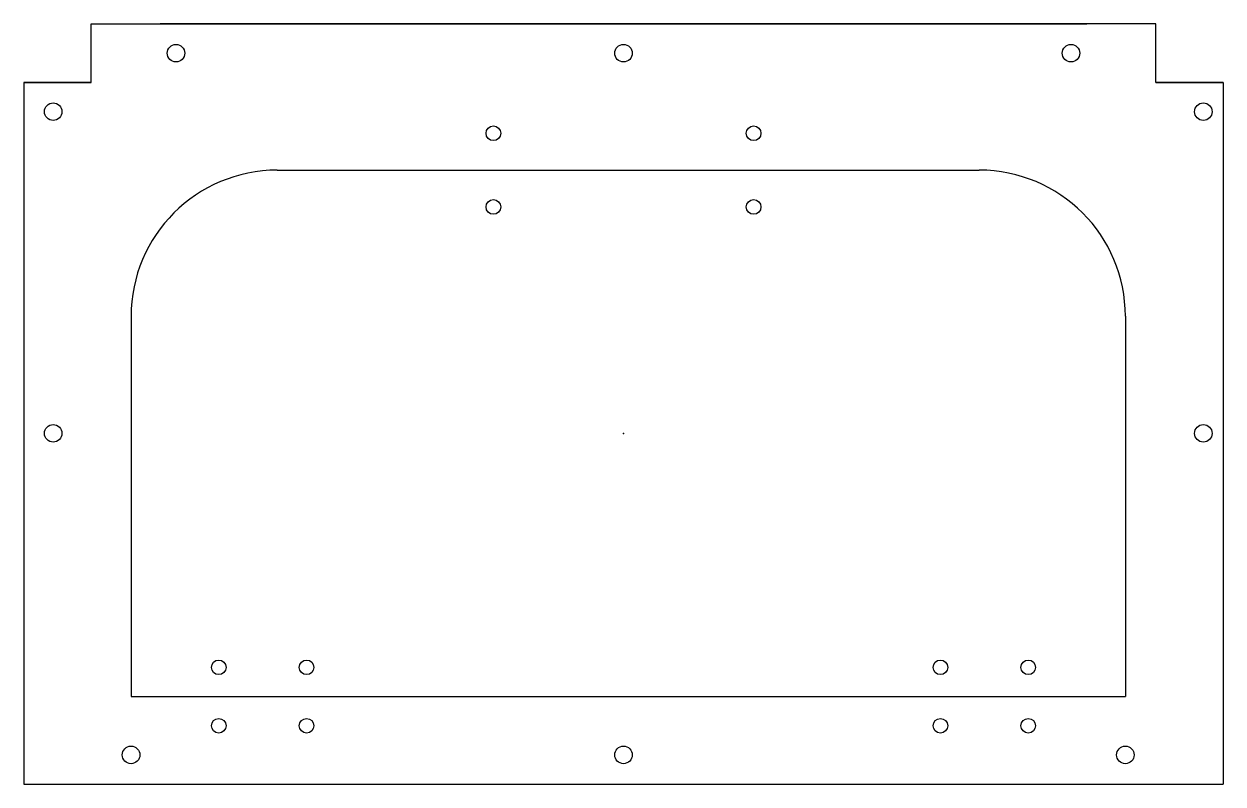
# Model space of a CAD drawing. Header units: millimetres. Extents: x -205 to 205, y -120 to 140.
import ezdxf

# ---------------------------------------------------------------- set-up
doc = ezdxf.new("R2010")
doc.units = ezdxf.units.MM
doc.header["$PDSIZE"] = -1

msp = doc.modelspace()

# ---------------------------------------------------------------- linework, layer by layer
at = {"color": 7, "linetype": 'Continuous'}
for p, q in [((-182, 120.04), (-182, 140.04)), ((-182, 140.04), (-1.97, 140.04)), ((-182, 120.04), (-182, 140.04)), ((-182, 140.04), (-158.45, 140.04)), ((1.97, 140.04), (-158.45, 140.04)), ((-1.97, 140.04), (158.45, 140.04)), ((182, 140.04), (1.97, 140.04)), ((182, 140.04), (158.45, 140.04)), ((182, 120.04), (182, 140.04)), ((182, 120.04), (182, 140.04)), ((-205, 120.04), (-182, 120.04)), ((-205, 120.04), (-205, -119.96)), ((-205, 120.04), (-205, -119.96)), ((-182, 120.04), (-205, 120.04)), ((182, 120.04), (205, 120.04)), ((205, 120.04), (182, 120.04)), ((205, 120.04), (205, -119.96)), ((205, 120.04), (205, -119.96)), ((-118.38, 90.04), (121.62, 90.04)), ((-168.38, 40.04), (-168.38, -90.04)), ((171.62, 40.04), (171.62, -90.04)), ((-168.38, -90.04), (171.62, -90.04)), ((-205, -119.96), (205, -119.96))]:
    msp.add_line(p, q, dxfattribs=at)
for centre, radius in [((-153, 130.04), 3), ((0, 130.04), 3), ((153, 130.04), 3), ((-195, 110.04), 3), ((198.25, 110.04), 3), ((-44.49, 102.64), 2.5), ((44.49, 102.64), 2.5), ((-44.49, 77.45), 2.5), ((44.49, 77.45), 2.5), ((-195, 0), 3), ((198.25, 0), 3), ((-138.38, -80.04), 2.5), ((-108.38, -80.04), 2.5), ((108.38, -80.04), 2.5), ((138.38, -80.04), 2.5), ((-138.38, -100.04), 2.5), ((-108.38, -100.04), 2.5), ((108.38, -100.04), 2.5), ((138.38, -100.04), 2.5), ((-168.38, -110), 3), ((0, -110), 3), ((171.62, -110), 3)]:
    msp.add_circle(centre, radius, dxfattribs=at)
for centre, start, end in [((-118.38, 40.04), 90, 180), ((121.62, 40.04), 0, 90)]:
    msp.add_arc(centre, 50, start, end, dxfattribs=at)
msp.add_point((0, 0), dxfattribs=at)

doc.saveas('drawing.dxf')
